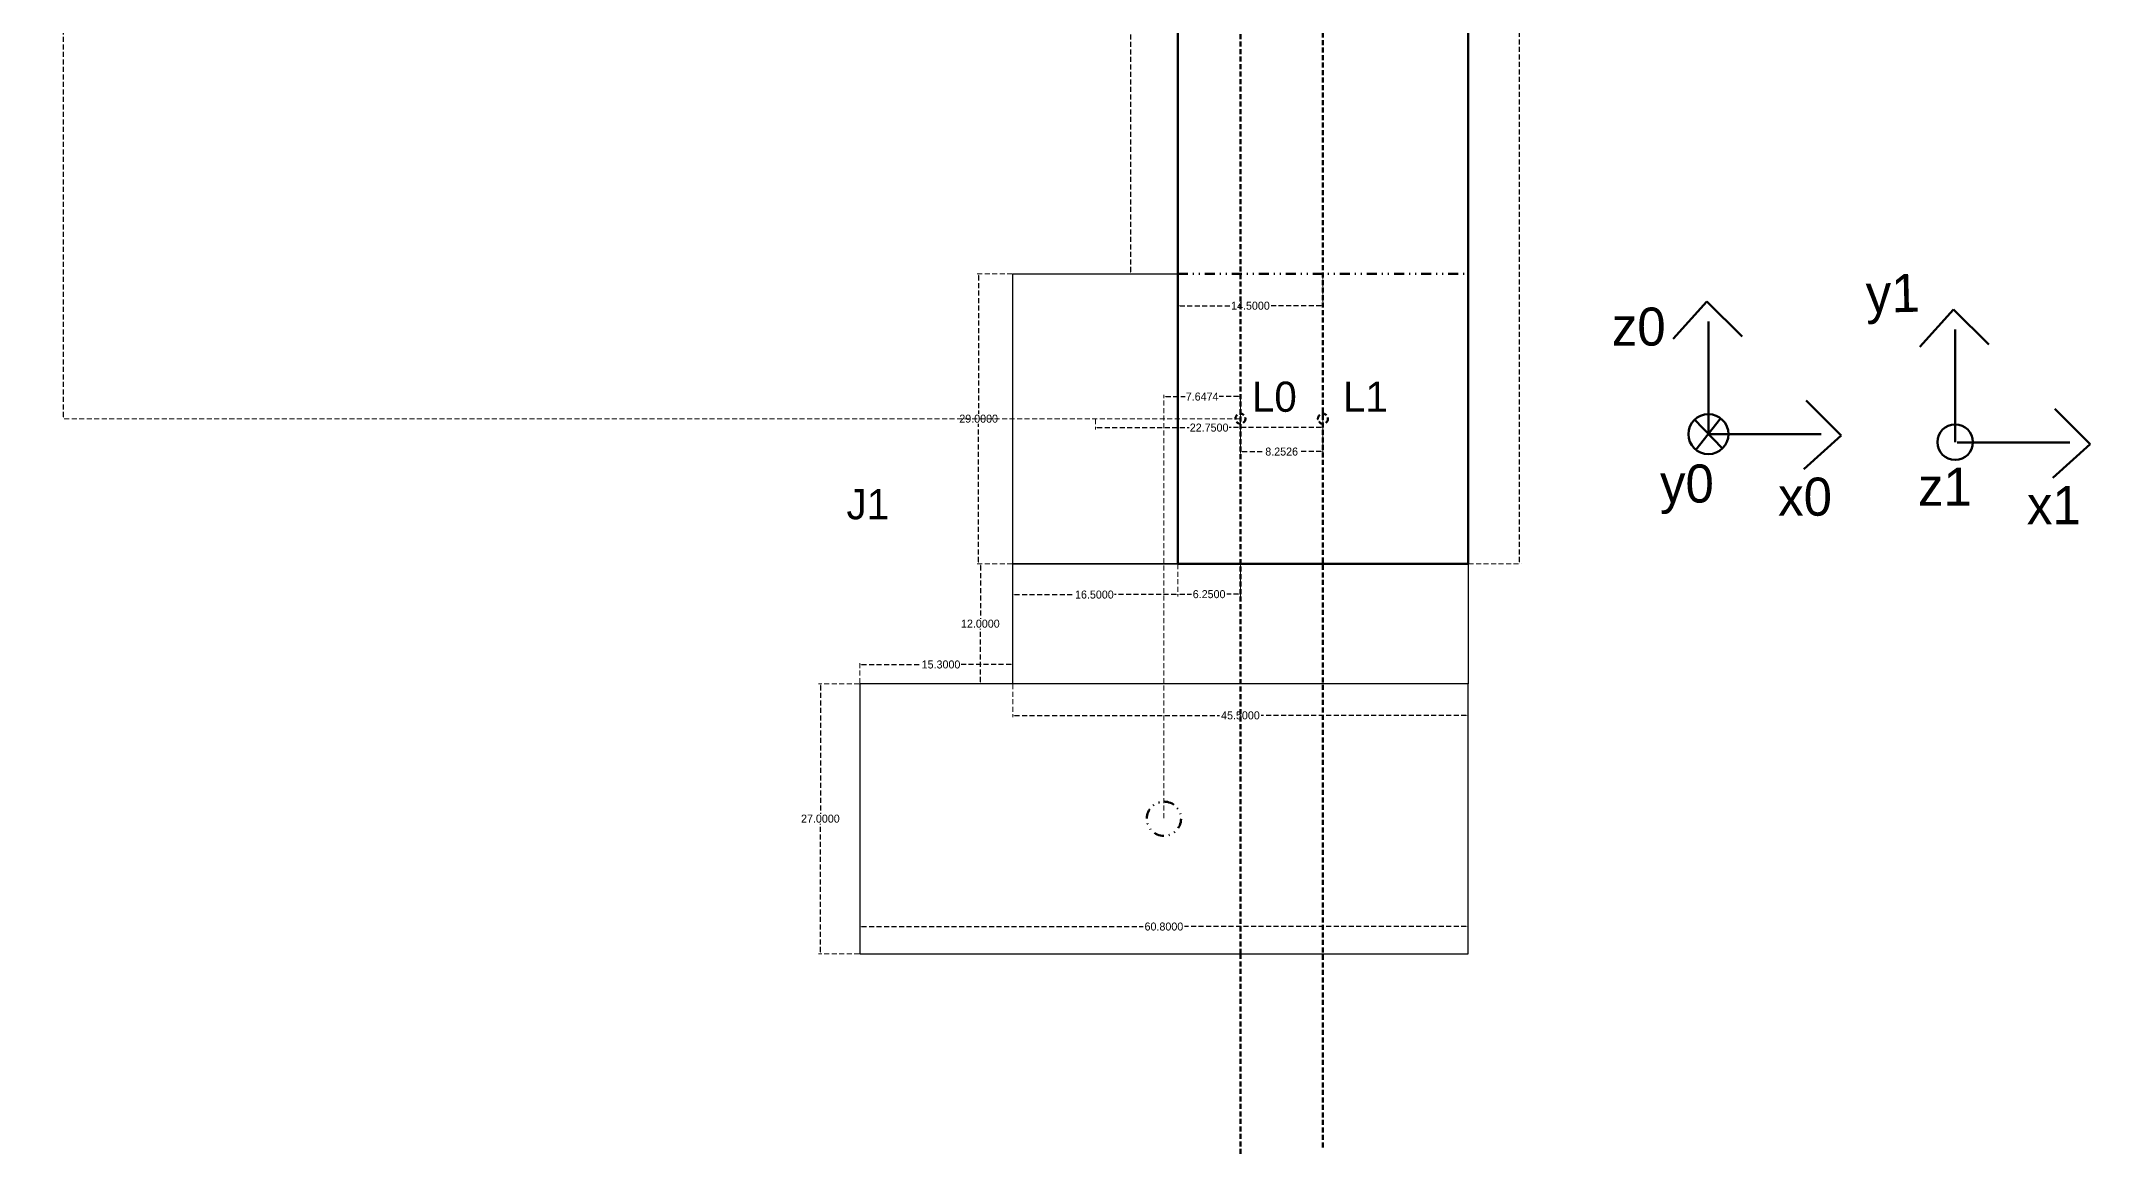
# Model space of a CAD drawing. Header units: inches. Extents: x 94 to 299, y 79 to 362.
# Drawn here: x 94.2 to 299, y 79.1 to 190.6 of the extents above; entities that cross this region are included whole.
import ezdxf

# ---------------------------------------------------------------- set-up
doc = ezdxf.new("R2010")
doc.units = ezdxf.units.IN
doc.header["$LTSCALE"] = 2
doc.header["$MEASUREMENT"] = 0
for name, pattern in [('ACAD_ISO04W100', [30, 24, -3, 0, -3]), ('DASHED2', [0.375, 0.25, -0.125]), ('DIVIDE', [1.25, 0.5, -0.25, 0, -0.25, 0, -0.25])]:
    doc.linetypes.add(name, pattern=pattern)
doc.layers.add('Dims', color=3, linetype='Continuous')
doc.styles.get("Standard").update_dxf_attribs({"font": 'BOD_B.TTF'})
doc.dimstyles.new('Copy of Standard', dxfattribs={"dimtxt": 0.8, "dimasz": 0.18, "dimexe": 0.18, "dimexo": 0.0625, "dimgap": 0.09, "dimtad": 0, "dimtih": 1, "dimtoh": 1, "dimdec": 4, "dimzin": 0, "dimdsep": 46, "dimtxsty": 'Standard', "dimcen": 0.09, "dimadec": 0, "dimazin": 0, "dimtfac": 1, "dimtdec": 4, "dimtofl": 0, "dimtmove": 0, "dimatfit": 3, "dimfxl": 1, "dimtolj": 1, "dimtzin": 0, "dimlwe": 5, "dimarcsym": 0})
doc.dimstyles.get("Standard").update_dxf_attribs({"dimtxt": 0.8, "dimasz": 0.18, "dimexe": 0.18, "dimexo": 0.0625, "dimgap": 0.09, "dimtad": 0, "dimtih": 1, "dimtoh": 1, "dimdec": 4, "dimzin": 0, "dimdsep": 46, "dimtxsty": 'Standard', "dimcen": 0.09, "dimadec": 0, "dimazin": 0, "dimtfac": 1, "dimtdec": 4, "dimtofl": 0, "dimtmove": 0, "dimatfit": 3, "dimfxl": 1, "dimtolj": 1, "dimtzin": 0, "dimlwe": 5, "dimarcsym": 0})

# ---------------------------------------------------------------- blocks, each defined once
blk = doc.blocks.new('*D1')
at = {"layer": 'Defpoints', "color": 0, "lineweight": 100, "transparency": 16777216}
for p in [(172.07, 126.33), (176.01, 126.33), (176.01, 99.33)]:
    blk.add_point(p, dxfattribs=at)
at = {"layer": 'Dims', "color": 0, "linetype": 'DASHED2', "lineweight": 5, "transparency": 16777216}
for p, q in [((175.95, 126.33), (171.89, 126.33)), ((175.95, 99.33), (171.89, 99.33))]:
    blk.add_line(p, q, dxfattribs=at)
at = {"layer": 'Dims', "color": 0, "linetype": 'DASHED2', "lineweight": -2, "transparency": 16777216}
for p, q in [((172.07, 126.15), (172.07, 113.33)), ((172.07, 99.51), (172.07, 112.33))]:
    blk.add_line(p, q, dxfattribs=at)
at = {"layer": 'Dims', "color": 0, "lineweight": 100, "transparency": 16777216}
for points in [[(172.04, 126.15), (172.1, 126.15), (172.07, 126.33)], [(172.04, 99.51), (172.1, 99.51), (172.07, 99.33)]]:
    blk.add_solid(points, dxfattribs=at)
at = {"layer": 'Dims', "color": 0, "transparency": 16777216, "insert": (172.07, 112.83), "char_height": 0.8, "attachment_point": 5}
blk.add_mtext('\\A1;27.0000', dxfattribs=at)
blk = doc.blocks.new('*D2')
at = {"layer": 'Defpoints', "color": 0, "lineweight": 100, "transparency": 16777216}
for p in [(188.06, 138.33), (191.31, 138.33), (191.31, 126.33)]:
    blk.add_point(p, dxfattribs=at)
at = {"layer": 'Dims', "color": 0, "linetype": 'DASHED2', "lineweight": 5, "transparency": 16777216}
for p, q in [((191.25, 138.33), (187.88, 138.33)), ((191.25, 126.33), (187.88, 126.33))]:
    blk.add_line(p, q, dxfattribs=at)
at = {"layer": 'Dims', "color": 0, "linetype": 'DASHED2', "lineweight": -2, "transparency": 16777216}
for p, q in [((188.06, 138.15), (188.06, 132.83)), ((188.06, 126.51), (188.06, 131.83))]:
    blk.add_line(p, q, dxfattribs=at)
at = {"layer": 'Dims', "color": 0, "lineweight": 100, "transparency": 16777216}
for points in [[(188.03, 138.15), (188.09, 138.15), (188.06, 138.33)], [(188.03, 126.51), (188.09, 126.51), (188.06, 126.33)]]:
    blk.add_solid(points, dxfattribs=at)
at = {"layer": 'Dims', "color": 0, "transparency": 16777216, "insert": (188.06, 132.33), "char_height": 0.8, "attachment_point": 5}
blk.add_mtext('\\A1;12.0000', dxfattribs=at)
blk = doc.blocks.new('*D3')
at = {"layer": 'Defpoints', "color": 0, "lineweight": 100, "transparency": 16777216}
for p in [(187.89, 167.33), (191.31, 167.33), (191.31, 138.33)]:
    blk.add_point(p, dxfattribs=at)
at = {"layer": 'Dims', "color": 0, "linetype": 'DASHED2', "lineweight": 5, "transparency": 16777216}
for p, q in [((191.25, 167.33), (187.71, 167.33)), ((191.25, 138.33), (187.71, 138.33))]:
    blk.add_line(p, q, dxfattribs=at)
at = {"layer": 'Dims', "color": 0, "linetype": 'DASHED2', "lineweight": -2, "transparency": 16777216}
for p, q in [((187.89, 167.15), (187.89, 153.33)), ((187.89, 138.51), (187.89, 152.33))]:
    blk.add_line(p, q, dxfattribs=at)
at = {"layer": 'Dims', "color": 0, "lineweight": 100, "transparency": 16777216}
for points in [[(187.86, 167.15), (187.92, 167.15), (187.89, 167.33)], [(187.86, 138.51), (187.92, 138.51), (187.89, 138.33)]]:
    blk.add_solid(points, dxfattribs=at)
at = {"layer": 'Dims', "color": 0, "transparency": 16777216, "insert": (187.89, 152.83), "char_height": 0.8, "attachment_point": 5}
blk.add_mtext('\\A1;29.0000', dxfattribs=at)
blk = doc.blocks.new('*D4')
at = {"layer": 'Defpoints', "color": 0, "lineweight": 100, "transparency": 16777216}
for p in [(191.31, 138.33), (207.81, 138.33), (207.81, 135.24)]:
    blk.add_point(p, dxfattribs=at)
at = {"layer": 'Dims', "color": 0, "linetype": 'DASHED2', "lineweight": 5, "transparency": 16777216}
for p, q in [((191.31, 138.27), (191.31, 135.06)), ((207.81, 138.27), (207.81, 135.06))]:
    blk.add_line(p, q, dxfattribs=at)
at = {"layer": 'Dims', "color": 0, "linetype": 'DASHED2', "lineweight": -2, "transparency": 16777216}
for p, q in [((191.49, 135.24), (197.44, 135.24)), ((207.63, 135.24), (201.48, 135.24))]:
    blk.add_line(p, q, dxfattribs=at)
at = {"layer": 'Dims', "color": 0, "lineweight": 100, "transparency": 16777216}
for points in [[(191.49, 135.27), (191.49, 135.21), (191.31, 135.24)], [(207.63, 135.27), (207.63, 135.21), (207.81, 135.24)]]:
    blk.add_solid(points, dxfattribs=at)
at = {"layer": 'Dims', "color": 0, "transparency": 16777216, "insert": (199.46, 135.24), "char_height": 0.8, "attachment_point": 5}
blk.add_mtext('\\A1;16.5000', dxfattribs=at)
blk = doc.blocks.new('*D5')
at = {"layer": 'Defpoints', "color": 0, "linetype": 'ACAD_ISO04W100', "lineweight": 100, "transparency": 16777216}
for p in [(176.01, 128.25), (176.01, 126.33), (191.31, 126.33)]:
    blk.add_point(p, dxfattribs=at)
at = {"layer": 'Dims', "color": 0, "linetype": 'DASHED2', "lineweight": 5, "transparency": 16777216}
for p, q in [((176.01, 126.39), (176.01, 128.43)), ((191.31, 126.39), (191.31, 128.43))]:
    blk.add_line(p, q, dxfattribs=at)
at = {"layer": 'Dims', "color": 0, "linetype": 'DASHED2', "lineweight": -2, "transparency": 16777216}
for p, q in [((176.19, 128.25), (182.1, 128.25)), ((191.13, 128.25), (186.15, 128.25))]:
    blk.add_line(p, q, dxfattribs=at)
at = {"layer": 'Dims', "color": 0, "linetype": 'ACAD_ISO04W100', "lineweight": 100, "transparency": 16777216}
for points in [[(176.19, 128.28), (176.19, 128.22), (176.01, 128.25)], [(191.13, 128.28), (191.13, 128.22), (191.31, 128.25)]]:
    blk.add_solid(points, dxfattribs=at)
at = {"layer": 'Dims', "color": 0, "linetype": 'ACAD_ISO04W100', "lineweight": 100, "transparency": 16777216, "insert": (184.13, 128.25), "char_height": 0.8, "attachment_point": 5}
blk.add_mtext('\\A1;15.3000', dxfattribs=at)
blk = doc.blocks.new('*D6')
at = {"layer": 'Defpoints', "color": 0, "linetype": 'ACAD_ISO04W100', "lineweight": 100, "transparency": 16777216}
for p in [(236.81, 102.04), (176.01, 99.33), (236.81, 99.33)]:
    blk.add_point(p, dxfattribs=at)
at = {"layer": 'Dims', "color": 0, "linetype": 'DASHED2', "lineweight": 5, "transparency": 16777216}
for p, q in [((176.01, 99.39), (176.01, 102.22)), ((236.81, 99.39), (236.81, 102.22))]:
    blk.add_line(p, q, dxfattribs=at)
at = {"layer": 'Dims', "color": 0, "linetype": 'DASHED2', "lineweight": -2, "transparency": 16777216}
for p, q in [((176.19, 102.04), (204.35, 102.04)), ((236.63, 102.04), (208.47, 102.04))]:
    blk.add_line(p, q, dxfattribs=at)
at = {"layer": 'Dims', "color": 0, "linetype": 'ACAD_ISO04W100', "lineweight": 100, "transparency": 16777216}
for points in [[(176.19, 102.07), (176.19, 102.01), (176.01, 102.04)], [(236.63, 102.07), (236.63, 102.01), (236.81, 102.04)]]:
    blk.add_solid(points, dxfattribs=at)
at = {"layer": 'Dims', "color": 0, "linetype": 'ACAD_ISO04W100', "lineweight": 100, "transparency": 16777216, "insert": (206.41, 102.04), "char_height": 0.8, "attachment_point": 5}
blk.add_mtext('\\A1;60.8000', dxfattribs=at)
blk = doc.blocks.new('*D8')
at = {"layer": 'Defpoints', "color": 0, "linetype": 'DASHED2', "lineweight": 100, "transparency": 16777216}
for p in [(203.09, 222.33), (207.81, 222.33), (207.81, 167.33)]:
    blk.add_point(p, dxfattribs=at)
at = {"layer": 'Dims', "color": 0, "linetype": 'DASHED2', "lineweight": 5, "transparency": 16777216}
for p, q in [((207.75, 222.33), (202.91, 222.33)), ((207.75, 167.33), (202.91, 167.33))]:
    blk.add_line(p, q, dxfattribs=at)
at = {"layer": 'Dims', "color": 0, "linetype": 'DASHED2', "lineweight": -2, "transparency": 16777216}
for p, q in [((203.09, 222.15), (203.09, 195.33)), ((203.09, 167.51), (203.09, 194.33))]:
    blk.add_line(p, q, dxfattribs=at)
at = {"layer": 'Dims', "color": 0, "linetype": 'DASHED2', "lineweight": 100, "transparency": 16777216}
for points in [[(203.06, 222.15), (203.12, 222.15), (203.09, 222.33)], [(203.06, 167.51), (203.12, 167.51), (203.09, 167.33)]]:
    blk.add_solid(points, dxfattribs=at)
at = {"layer": 'Dims', "color": 0, "linetype": 'DASHED2', "lineweight": 100, "transparency": 16777216, "insert": (203.09, 194.83), "char_height": 0.8, "attachment_point": 5}
blk.add_mtext('\\A1;55.0000', dxfattribs=at)
blk = doc.blocks.new('*D11')
at = {"layer": 'Defpoints', "color": 0, "linetype": 'DASHED2', "lineweight": 100, "transparency": 16777216}
for p in [(207.81, 167.33), (222.31, 167.33), (222.31, 164.13)]:
    blk.add_point(p, dxfattribs=at)
at = {"layer": 'Dims', "color": 0, "linetype": 'DASHED2', "lineweight": 5, "transparency": 16777216}
for p, q in [((207.81, 167.27), (207.81, 163.95)), ((222.31, 167.27), (222.31, 163.95))]:
    blk.add_line(p, q, dxfattribs=at)
at = {"layer": 'Dims', "color": 0, "linetype": 'DASHED2', "lineweight": -2, "transparency": 16777216}
for p, q in [((207.99, 164.13), (213.04, 164.13)), ((222.13, 164.13), (217.08, 164.13))]:
    blk.add_line(p, q, dxfattribs=at)
at = {"layer": 'Dims', "color": 0, "linetype": 'DASHED2', "lineweight": 100, "transparency": 16777216}
for points in [[(207.99, 164.16), (207.99, 164.1), (207.81, 164.13)], [(222.13, 164.16), (222.13, 164.1), (222.31, 164.13)]]:
    blk.add_solid(points, dxfattribs=at)
at = {"layer": 'Dims', "color": 0, "linetype": 'DASHED2', "lineweight": 100, "transparency": 16777216, "insert": (215.06, 164.13), "char_height": 0.8, "attachment_point": 5}
blk.add_mtext('\\A1;14.5000', dxfattribs=at)
blk = doc.blocks.new('*D12')
at = {"layer": 'Defpoints', "color": 0, "linetype": 'DASHED2', "lineweight": 100, "transparency": 16777216}
for p in [(207.81, 138.33), (214.06, 138.33), (214.06, 135.28)]:
    blk.add_point(p, dxfattribs=at)
at = {"layer": 'Dims', "color": 0, "linetype": 'DASHED2', "lineweight": 5, "transparency": 16777216}
for p, q in [((207.81, 138.27), (207.81, 135.1)), ((214.06, 138.27), (214.06, 135.1))]:
    blk.add_line(p, q, dxfattribs=at)
at = {"layer": 'Dims', "color": 0, "linetype": 'DASHED2', "lineweight": -2, "transparency": 16777216}
for p, q in [((207.99, 135.28), (209.18, 135.28)), ((213.88, 135.28), (212.69, 135.28))]:
    blk.add_line(p, q, dxfattribs=at)
at = {"layer": 'Dims', "color": 0, "linetype": 'DASHED2', "lineweight": 100, "transparency": 16777216}
for points in [[(207.99, 135.31), (207.99, 135.25), (207.81, 135.28)], [(213.88, 135.31), (213.88, 135.25), (214.06, 135.28)]]:
    blk.add_solid(points, dxfattribs=at)
at = {"layer": 'Dims', "color": 0, "linetype": 'DASHED2', "lineweight": 100, "transparency": 16777216, "insert": (210.93, 135.28), "char_height": 0.8, "attachment_point": 5}
blk.add_mtext('\\A1;6.2500', dxfattribs=at)
blk = doc.blocks.new('*D13')
at = {"layer": 'Defpoints', "color": 0, "linetype": 'DASHED2', "lineweight": 100, "transparency": 16777216}
for p in [(191.31, 126.33), (236.81, 126.33), (236.81, 123.16)]:
    blk.add_point(p, dxfattribs=at)
at = {"layer": 'Dims', "color": 0, "linetype": 'DASHED2', "lineweight": 5, "transparency": 16777216}
for p, q in [((191.31, 126.27), (191.31, 122.98)), ((236.81, 126.27), (236.81, 122.98))]:
    blk.add_line(p, q, dxfattribs=at)
at = {"layer": 'Dims', "color": 0, "linetype": 'DASHED2', "lineweight": -2, "transparency": 16777216}
for p, q in [((191.49, 123.16), (211.98, 123.16)), ((236.63, 123.16), (216.14, 123.16))]:
    blk.add_line(p, q, dxfattribs=at)
at = {"layer": 'Dims', "color": 0, "linetype": 'DASHED2', "lineweight": 100, "transparency": 16777216}
for points in [[(191.49, 123.19), (191.49, 123.13), (191.31, 123.16)], [(236.63, 123.19), (236.63, 123.13), (236.81, 123.16)]]:
    blk.add_solid(points, dxfattribs=at)
at = {"layer": 'Dims', "color": 0, "linetype": 'DASHED2', "lineweight": 100, "transparency": 16777216, "insert": (214.06, 123.16), "char_height": 0.8, "attachment_point": 5}
blk.add_mtext('\\A1;45.5000', dxfattribs=at)
blk = doc.blocks.new('*D27')
at = {"layer": 'Defpoints', "color": 0, "lineweight": 100, "transparency": 16777216}
for p in [(214.06, 152.83), (222.31, 152.83), (214.06, 149.54)]:
    blk.add_point(p, dxfattribs=at)
at = {"layer": 'Dims', "color": 0, "linetype": 'DASHED2', "lineweight": 5, "transparency": 16777216}
for p, q in [((214.06, 152.77), (214.06, 149.36)), ((222.31, 152.77), (222.31, 149.36))]:
    blk.add_line(p, q, dxfattribs=at)
at = {"layer": 'Dims', "color": 0, "linetype": 'DASHED2', "lineweight": -2, "transparency": 16777216}
for p, q in [((214.24, 149.54), (216.49, 149.54)), ((222.13, 149.54), (219.88, 149.54))]:
    blk.add_line(p, q, dxfattribs=at)
at = {"layer": 'Dims', "color": 0, "lineweight": 100, "transparency": 16777216}
for points in [[(214.24, 149.57), (214.24, 149.51), (214.06, 149.54)], [(222.13, 149.57), (222.13, 149.51), (222.31, 149.54)]]:
    blk.add_solid(points, dxfattribs=at)
at = {"layer": 'Dims', "color": 0, "lineweight": 100, "transparency": 16777216, "insert": (218.18, 149.54), "char_height": 0.8, "attachment_point": 5}
blk.add_mtext('\\A1;8.2526', dxfattribs=at)
blk = doc.blocks.new('*D28')
at = {"layer": 'Defpoints', "color": 0, "lineweight": 100, "transparency": 16777216}
for p in [(199.56, 152.83), (222.31, 152.83), (222.31, 151.94)]:
    blk.add_point(p, dxfattribs=at)
at = {"layer": 'Dims', "color": 0, "linetype": 'DASHED2', "lineweight": 5, "transparency": 16777216}
for p, q in [((199.56, 152.77), (199.56, 151.76)), ((222.31, 152.77), (222.31, 151.76))]:
    blk.add_line(p, q, dxfattribs=at)
at = {"layer": 'Dims', "color": 0, "linetype": 'DASHED2', "lineweight": -2, "transparency": 16777216}
for p, q in [((199.74, 151.94), (208.95, 151.94)), ((222.13, 151.94), (212.92, 151.94))]:
    blk.add_line(p, q, dxfattribs=at)
at = {"layer": 'Dims', "color": 0, "lineweight": 100, "transparency": 16777216}
for points in [[(199.74, 151.97), (199.74, 151.91), (199.56, 151.94)], [(222.13, 151.97), (222.13, 151.91), (222.31, 151.94)]]:
    blk.add_solid(points, dxfattribs=at)
at = {"layer": 'Dims', "color": 0, "lineweight": 100, "transparency": 16777216, "insert": (210.93, 151.94), "char_height": 0.8, "attachment_point": 5}
blk.add_mtext('\\A1;22.7500', dxfattribs=at)
blk = doc.blocks.new('*D29')
at = {"layer": 'Defpoints', "color": 0, "lineweight": 100, "transparency": 16777216}
for p in [(236.81, 251.33), (241.95, 251.33), (236.81, 138.33)]:
    blk.add_point(p, dxfattribs=at)
at = {"layer": 'Dims', "color": 0, "linetype": 'DASHED2', "lineweight": 5, "transparency": 16777216}
for p, q in [((236.87, 251.33), (242.13, 251.33)), ((236.87, 138.33), (242.13, 138.33))]:
    blk.add_line(p, q, dxfattribs=at)
at = {"layer": 'Dims', "color": 0, "linetype": 'DASHED2', "lineweight": -2, "transparency": 16777216}
for p, q in [((241.95, 251.15), (241.95, 195.33)), ((241.95, 138.51), (241.95, 194.33))]:
    blk.add_line(p, q, dxfattribs=at)
at = {"layer": 'Dims', "color": 0, "lineweight": 100, "transparency": 16777216}
for points in [[(241.92, 251.15), (241.98, 251.15), (241.95, 251.33)], [(241.92, 138.51), (241.98, 138.51), (241.95, 138.33)]]:
    blk.add_solid(points, dxfattribs=at)
at = {"layer": 'Dims', "color": 0, "lineweight": 100, "transparency": 16777216, "insert": (241.95, 194.83), "char_height": 0.8, "attachment_point": 5}
blk.add_mtext('\\A1;113.0000', dxfattribs=at)
blk = doc.blocks.new('*D36')
at = {"layer": 'Defpoints', "color": 0, "linetype": 'DIVIDE', "lineweight": 100, "transparency": 16777216}
for p in [(214.06, 155.04), (214.06, 152.83), (206.41, 112.83)]:
    blk.add_point(p, dxfattribs=at)
at = {"layer": 'Dims', "color": 0, "linetype": 'DASHED2', "lineweight": 5, "transparency": 16777216}
for p, q in [((206.41, 112.89), (206.41, 155.22)), ((214.06, 152.89), (214.06, 155.22))]:
    blk.add_line(p, q, dxfattribs=at)
at = {"layer": 'Dims', "color": 0, "linetype": 'DASHED2', "lineweight": -2, "transparency": 16777216}
for p, q in [((206.59, 155.04), (208.54, 155.04)), ((213.88, 155.04), (211.93, 155.04))]:
    blk.add_line(p, q, dxfattribs=at)
at = {"layer": 'Dims', "color": 0, "linetype": 'DIVIDE', "lineweight": 100, "transparency": 16777216}
for points in [[(206.59, 155.07), (206.59, 155.01), (206.41, 155.04)], [(213.88, 155.07), (213.88, 155.01), (214.06, 155.04)]]:
    blk.add_solid(points, dxfattribs=at)
at = {"layer": 'Dims', "color": 0, "linetype": 'DIVIDE', "lineweight": 100, "transparency": 16777216, "insert": (210.23, 155.04), "char_height": 0.8, "attachment_point": 5}
blk.add_mtext('\\A1;7.6474', dxfattribs=at)
blk = doc.blocks.new('*D39')
at = {"layer": 'Defpoints', "color": 0, "linetype": 'DIVIDE', "lineweight": 100, "transparency": 16777216}
for p in [(96.43, 348.83), (194.71, 348.83), (214.06, 152.83)]:
    blk.add_point(p, dxfattribs=at)
at = {"layer": 'Dims', "color": 0, "linetype": 'DASHED2', "lineweight": 5, "transparency": 16777216}
for p, q in [((194.65, 348.83), (96.25, 348.83)), ((213.99, 152.83), (96.25, 152.83))]:
    blk.add_line(p, q, dxfattribs=at)
at = {"layer": 'Dims', "color": 0, "linetype": 'DASHED2', "lineweight": -2, "transparency": 16777216}
for p, q in [((96.43, 348.65), (96.43, 251.33)), ((96.43, 153.01), (96.43, 250.33))]:
    blk.add_line(p, q, dxfattribs=at)
at = {"layer": 'Dims', "color": 0, "linetype": 'DIVIDE', "lineweight": 100, "transparency": 16777216}
for points in [[(96.4, 348.65), (96.46, 348.65), (96.43, 348.83)], [(96.4, 153.01), (96.46, 153.01), (96.43, 152.83)]]:
    blk.add_solid(points, dxfattribs=at)
at = {"layer": 'Dims', "color": 0, "linetype": 'DIVIDE', "lineweight": 100, "transparency": 16777216, "insert": (96.43, 250.83), "char_height": 0.8, "attachment_point": 5}
blk.add_mtext('\\A1;196.0000', dxfattribs=at)

msp = doc.modelspace()

# ---------------------------------------------------------------- linework, layer by layer
at = {"linetype": 'DASHED2', "lineweight": 50}
for p, q in [((214.05996, 99.29865), (214.0517, 272.66846)), ((222.30996, 79.95273), (222.30996, 252.80073))]:
    msp.add_line(p, q, dxfattribs=at)
at = {"linetype": 'DIVIDE', "lineweight": 100}
msp.add_line((207.80996, 167.32894), (236.80996, 167.32894), dxfattribs=at)
at = {"lineweight": 100}
for p, q in [((257.32085, 160.83308), (260.69446, 164.56533)), ((260.69446, 164.56533), (264.21162, 161.0484)), ((260.83802, 162.55566), (260.83802, 151.28711)), ((281.98113, 160.03161), (285.35072, 163.7675)), ((285.35072, 163.7675), (288.87167, 160.25435)), ((285.49644, 161.75798), (285.50857, 150.48944)), ((262.24157, 149.86585), (259.41456, 152.77193)), ((259.57308, 149.70734), (262.05662, 152.85119))]:
    msp.add_line(p, q, dxfattribs=at)
at = {"lineweight": 100, "extrusion": (2.95331e-11, -1.3195e-09, -1)}
for p, q in [((274.11624, 151.14355), (270.5993, 154.66072, 0)), ((298.9836, 150.29271), (295.46666, 153.80988, 0)), ((272.10656, 151.28711), (260.83802, 151.28711)), ((270.38398, 147.76994, 0), (274.11624, 151.14355)), ((296.97392, 150.43627), (285.70537, 150.43627)), ((295.25134, 146.9191, 0), (298.9836, 150.29271))]:
    msp.add_line(p, q, dxfattribs=at)
at = {"linetype": 'DASHED2', "lineweight": 100}
msp.add_line((214.05996, 99.29865), (214.05996, 79.09126), dxfattribs=at)
at = {"linetype": 'ByBlock', "lineweight": 100}
msp.add_lwpolyline([(236.80996, 251.32894), (236.80996, 138.32894), (207.80996, 138.32894), (207.80996, 251.32894)], dxfattribs=at)
for points in [[(207.80996, 138.32894), (191.30996, 138.32894), (191.30996, 167.32894), (207.80996, 167.32894)], [(236.80996, 126.32894), (191.30996, 126.32894), (191.30996, 138.32894), (236.80996, 138.32894)], [(191.30996, 138.32894), (236.80996, 138.32894), (236.80996, 138.32894), (191.30996, 138.32894)], [(207.80996, 138.32894), (191.30996, 138.32894), (191.30996, 138.32894), (207.80996, 138.32894)], [(176.00996, 99.32894), (236.80996, 99.32894), (236.80996, 126.32894), (176.00996, 126.32894)]]:
    msp.add_lwpolyline(points, close=True)
msp.add_lwpolyline([(236.80996, 167.32894), (236.80996, 138.32894), (207.80996, 138.32894), (207.80996, 167.32894)])
at = {"linetype": 'DASHED2', "lineweight": 100}
for centre in [(214.05741, 152.82894), (222.30996, 152.82894)]:
    msp.add_circle(centre, 0.5, dxfattribs=at)
at = {"lineweight": 100}
for centre, radius in [((260.83802, 151.28711), 2), ((285.50857, 150.48944), 1.77774)]:
    msp.add_circle(centre, radius, dxfattribs=at)
at = {"linetype": 'DIVIDE', "lineweight": 100}
msp.add_circle((206.40996, 112.82894), 1.71064, dxfattribs=at)

# ---------------------------------------------------------------- texts
at = {"lineweight": 100}
msp.add_text('y1', height=3.811286, rotation=1.3970812, dxfattribs=at).set_placement((276.6165, 163.4064))
for s, p in [('z0', (251.18132, 160.13998)), ('y0', (255.9983, 144.44417)), ('z1', (281.79411, 144.12466)), ('x0', (267.80753, 143.13242)), ('x1', (292.67489, 142.28158))]:
    msp.add_text(s, height=3.811286, dxfattribs=at).set_placement(p)
at = {"linetype": 'DASHED2', "lineweight": 100}
for s, p in [('L0', (215.20608, 153.52238)), ('L1', (224.30742, 153.52238)), ('J1', (174.68679, 142.77312))]:
    msp.add_text(s, height=3.017289, dxfattribs=at).set_placement(p)

# ---------------------------------------------------------------- dimensions: what is measured, and where the dimension line sits
at = {"layer": 'Dims', "linetype": 'DIVIDE', "lineweight": 100}
dim = msp.add_linear_dim(base=(96.43428, 348.82894), p1=(214.05741, 152.82894), p2=(194.70996, 348.82894), angle=90, dimstyle='Copy of Standard', dxfattribs=at)
dim.commit()
dim.dimension.update_dxf_attribs({"geometry": '*D39', "text_midpoint": (96.43428, 250.82894)})
at = {"layer": 'Dims', "lineweight": 100}
dim = msp.add_linear_dim(base=(241.9494, 251.32894), p1=(236.80996, 138.32894), p2=(236.80996, 251.32894), angle=90, dimstyle='Standard', dxfattribs=at)
dim.commit()
dim.dimension.update_dxf_attribs({"geometry": '*D29', "text_midpoint": (241.9494, 194.82894)})
at = {"layer": 'Dims', "linetype": 'DASHED2', "lineweight": 100}
dim = msp.add_linear_dim(base=(203.08701, 222.32894), p1=(207.80996, 167.32894), p2=(207.80996, 222.32894), angle=90, dimstyle='Standard', dxfattribs=at)
dim.commit()
dim.dimension.update_dxf_attribs({"geometry": '*D8', "text_midpoint": (203.08701, 194.82894)})
at = {"layer": 'Dims'}
for base, p1, p2, picture, middle in [((187.89185, 167.32894), (191.30996, 138.32894), (191.30996, 167.32894), '*D3', (187.89185, 152.82894)), ((172.07078, 126.32894), (176.00996, 99.32894), (176.00996, 126.32894), '*D1', (172.07078, 112.82894))]:
    dim = msp.add_linear_dim(base=base, p1=p1, p2=p2, angle=90, dimstyle='Standard', dxfattribs=at)
    dim.commit()
    dim.dimension.update_dxf_attribs({"geometry": picture, "text_midpoint": middle})
at = {"layer": 'Dims', "linetype": 'DASHED2', "lineweight": 100}
for base, p1, p2, picture, middle in [((222.30996, 164.1321), (207.80996, 167.32894), (222.30996, 167.32894), '*D11', (215.05996, 164.1321)), ((214.05996, 135.27764), (207.80996, 138.32894), (214.05996, 138.32894), '*D12', (210.93496, 135.27764)), ((236.80996, 123.15809), (191.30996, 126.32894), (236.80996, 126.32894), '*D13', (214.05996, 123.15809))]:
    dim = msp.add_linear_dim(base=base, p1=p1, p2=p2, dimstyle='Standard', dxfattribs=at)
    dim.commit()
    dim.dimension.update_dxf_attribs({"geometry": picture, "text_midpoint": middle})
at = {"layer": 'Dims', "linetype": 'DIVIDE', "lineweight": 100}
dim = msp.add_linear_dim(base=(214.057413, 155.036107), p1=(206.409964, 112.82894), p2=(214.057413, 152.82894), dimstyle='Standard', dxfattribs=at)
dim.commit()
dim.dimension.update_dxf_attribs({"geometry": '*D36', "text_midpoint": (210.233689, 155.036107)})
at = {"layer": 'Dims', "lineweight": 100}
for base, p1, p2, picture, middle in [((222.30996, 151.93974), (199.55996, 152.82894), (222.30996, 152.82894), '*D28', (210.93496, 151.93974)), ((214.057413, 149.542631), (222.309964, 152.82894), (214.057413, 152.82894), '*D27', (218.183689, 149.542631))]:
    dim = msp.add_linear_dim(base=base, p1=p1, p2=p2, dimstyle='Standard', dxfattribs=at)
    dim.commit()
    dim.dimension.update_dxf_attribs({"geometry": picture, "text_midpoint": middle})
at = {"layer": 'Dims'}
dim = msp.add_linear_dim(base=(188.05581, 138.32894), p1=(191.30996, 126.32894), p2=(191.30996, 138.32894), angle=90, dimstyle='Standard', dxfattribs=at)
dim.commit()
dim.dimension.update_dxf_attribs({"geometry": '*D2', "text_midpoint": (188.05581, 132.32894), "dimtype": 160})
dim = msp.add_linear_dim(base=(207.80996, 135.24462), p1=(191.30996, 138.32894), p2=(207.80996, 138.32894), dimstyle='Standard', dxfattribs=at)
dim.commit()
dim.dimension.update_dxf_attribs({"geometry": '*D4', "text_midpoint": (199.45939, 135.24462), "dimtype": 160})
at = {"layer": 'Dims', "linetype": 'ACAD_ISO04W100', "lineweight": 100}
dim = msp.add_linear_dim(base=(176.00996, 128.24842), p1=(191.30996, 126.32894), p2=(176.00996, 126.32894), dimstyle='Standard', dxfattribs=at)
dim.commit()
dim.dimension.update_dxf_attribs({"geometry": '*D5', "text_midpoint": (184.12615, 128.24842), "dimtype": 160})
dim = msp.add_linear_dim(base=(236.80996, 102.04256), p1=(176.00996, 99.32894), p2=(236.80996, 99.32894), dimstyle='Standard', dxfattribs=at)
dim.commit()
dim.dimension.update_dxf_attribs({"geometry": '*D6', "text_midpoint": (206.40996, 102.04256)})

doc.saveas('drawing.dxf')
